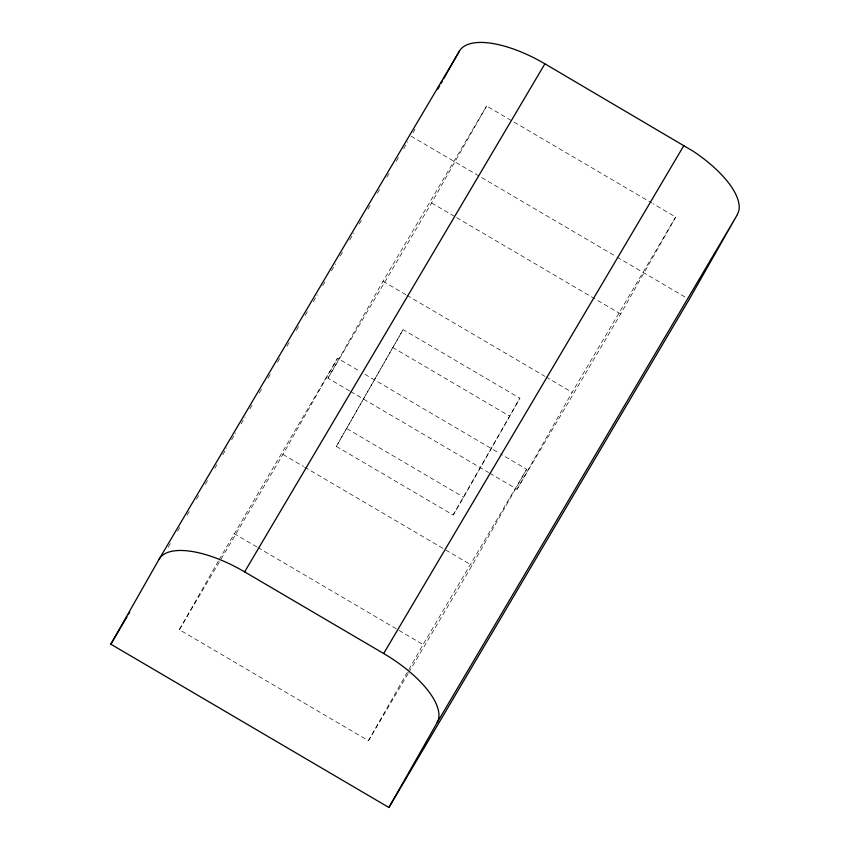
<?xml version="1.0" encoding="UTF-8"?>
<svg xmlns="http://www.w3.org/2000/svg" width="850" height="850" viewBox="0 0 850 850"><rect width="100%" height="100%" fill="white"/><g stroke="black" fill="none" stroke-linecap="round" stroke-linejoin="round"><path stroke-width="0.64" stroke-dasharray="4.25 3.19" d="M413.047 132.706L415.002 129.274M408.127 673.572L368.433 740.732L179.339 629.68L218.365 560.979M219.024 559.842L337.567 358.222L360.358 371.599M221.042 559.119L282.933 454.41L337.567 358.222M349.616 390.904L327.973 378.197L383.031 281.276L486.625 106.006L651.791 203.001M327.973 378.197L431.566 202.927L486.625 106.006M336.345 446.42L403.102 329.63L519.892 398.214L463.654 497.229L453.146 515.015L336.345 446.42L403.102 329.63M453.146 515.015L519.892 398.214M368.433 740.732L423.077 644.544L526.671 469.274L500.469 453.879M408.797 672.435L472.026 565.452L526.671 469.274M489.728 473.195L517.066 489.249L572.124 392.328L675.718 217.048L652.938 203.671M517.066 489.249L620.659 313.969L675.718 217.048M168.183 547.156L171.551 541.45M177.629 531.176L180.997 525.459M187.074 515.185L189.773 510.627M196.52 499.205L199.219 494.636M205.296 484.362L208.664 478.656M214.742 468.382L217.441 463.813M222.838 454.676L226.886 447.833M231.604 439.843L235.652 432.99M241.06 423.853L245.108 416.999M249.826 409.009L252.524 404.451M259.271 393.029L261.97 388.461M268.048 378.186L271.416 372.481M277.493 362.206L280.861 356.501M286.939 346.216L289.638 341.658M296.384 330.236L299.083 325.667M305.161 315.392L308.529 309.687M313.257 301.697L317.305 294.844M322.703 285.706L326.071 280.001M331.468 270.874L335.516 264.021M340.244 256.031L343.612 250.314M349.69 240.04L353.738 233.197M359.136 224.06L361.834 219.491M367.912 209.217L371.28 203.511M377.358 193.237L380.726 187.531M386.803 177.257L389.502 172.688M396.249 161.266L398.947 156.697M403.665 148.708L407.713 141.854M179.339 629.68L220.373 560.256M411.092 136.149L615.931 256.445M617.079 257.114L686.885 298.106M431.566 202.927L455.483 216.973M456.62 217.643L620.659 313.969M383.031 281.276L405.811 294.652M406.948 295.322L544.786 376.263M545.923 376.933L572.124 392.328M392.594 347.416L509.384 416.001M364.916 374.276L499.322 453.22M350.752 391.574L488.591 472.526M346.853 428.644L463.654 497.229M282.933 454.41L303.439 466.448M304.576 467.118L472.026 565.452M233.984 533.503L256.764 546.879M257.901 547.549L423.077 644.544"/><path stroke-width="1.27" d="M737.386 214.583L738.884 210.545A80.623 32.534 30.6 0 0 692.867 151.045L544.893 63.824A80.623 32.534 30.6 0 0 459.297 51.287L159.035 559.332L110.829 644.194L388.907 807.5L689.169 299.455L737.386 214.583L437.123 722.638L388.907 807.5M437.803 89.133L439.758 85.691M441.065 83.396L442.361 81.101M443.668 78.806L459.297 51.287M110.829 644.194L127.022 616.803M128.371 614.518L129.721 612.234M159.035 559.332A80.623 32.534 30.6 0 1 244.63 571.869L544.893 63.824M437.123 722.638A80.623 32.534 30.6 0 0 383.669 653.523L683.931 145.467M244.63 571.869L383.669 653.523"/></g></svg>
